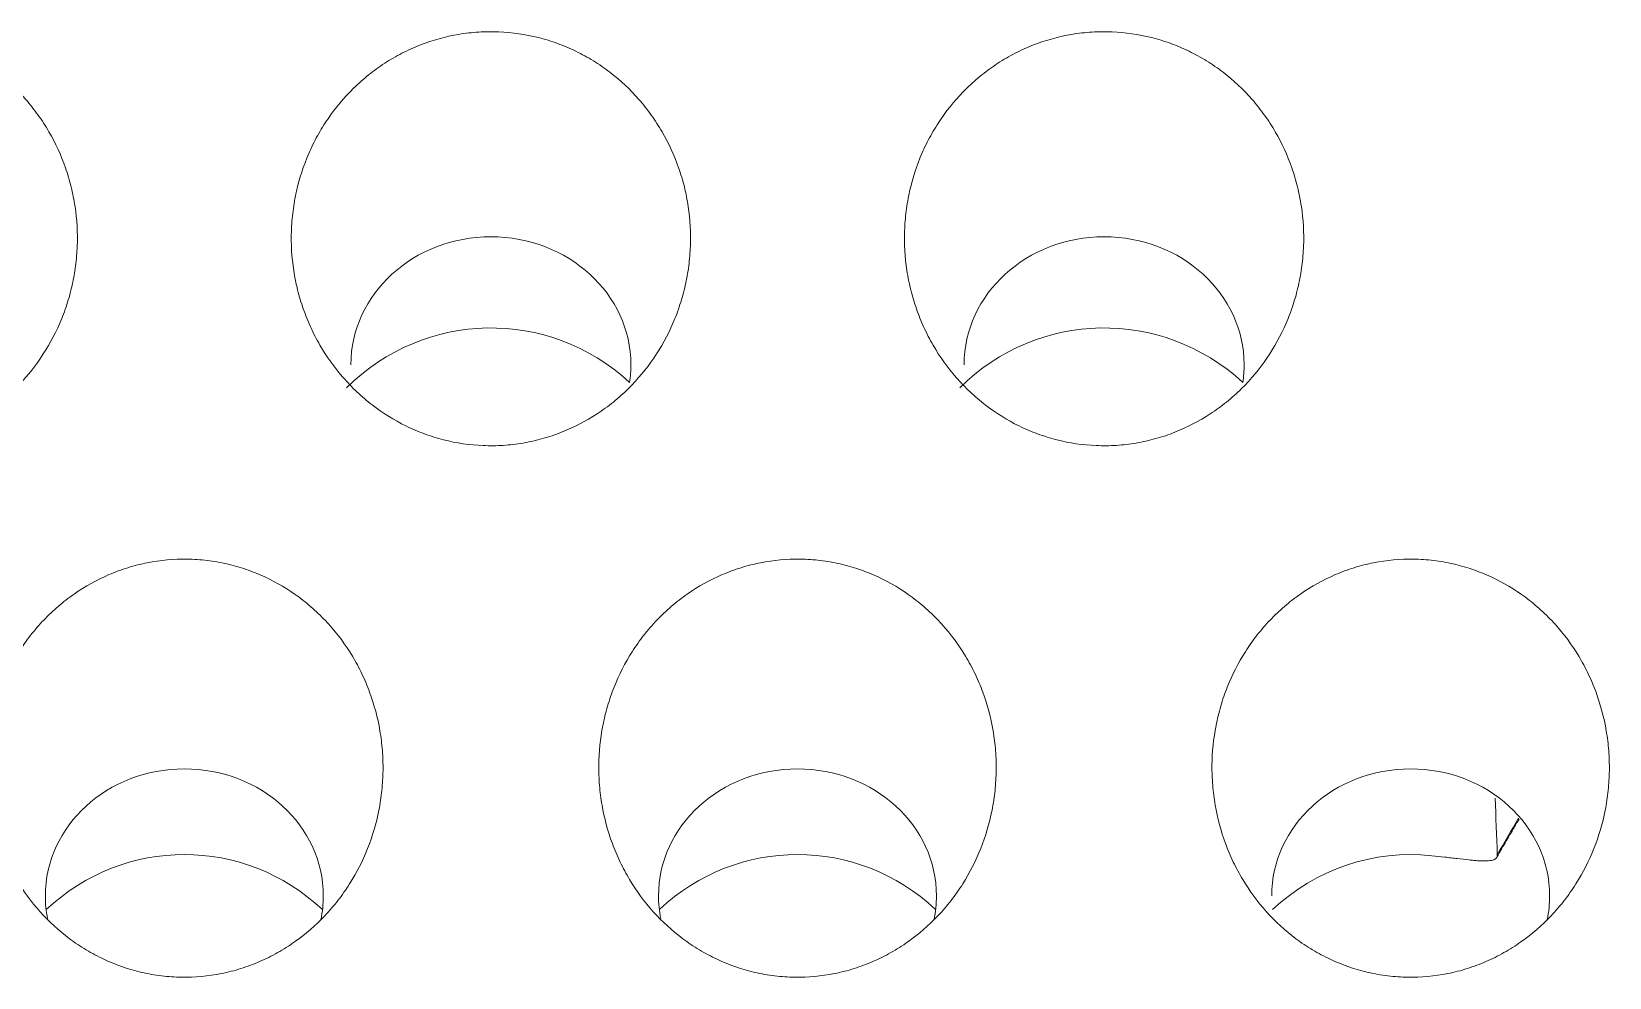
# Model space of a CAD drawing. Header units: millimetres. Extents: x 70151 to 230897, y 35202 to 113211.
# Drawn here: x 179196.4 to 179204.09, y 69171.96 to 69176.57 of the extents above; entities that cross this region are included whole.
import ezdxf

# ---------------------------------------------------------------- set-up
doc = ezdxf.new("R2010")
doc.units = ezdxf.units.MM
doc.header["$LTSCALE"] = 50
doc.layers.add('2-con', color=2, linetype='Continuous')
doc.layers.add('mark-B', color=2, linetype='Continuous', lineweight=20)

# ---------------------------------------------------------------- blocks, each defined once
blk = doc.blocks.new('무풍1WAY 대형')
at = {"layer": 'mark-B'}
for centre, major_axis, ratio, start_param, end_param in [((-548.2026, -412.9117), (-0.6772, 0), 0.913545, 6.094003, 6.283185), ((-545.215, -412.9117), (-0.6772, 0), 0.913545, 6.094003, 6.283185), ((-545.215, -412.9117), (-0.6772, 0), 0.913545, 3.141593, 3.320275), ((-542.2275, -412.9117), (-0.6772, 0), 0.913545, 6.094003, 6.283185), ((-542.2275, -412.9117), (-0.6772, 0), 0.913545, 3.141593, 3.320275), ((-548.2026, -412.9117), (-0.6772, 0), 0.913545, 0, 3.141592), ((-548.2026, -412.0844), (0, -1.0288), 0.971746, 6.179836, 7.022098), ((-545.215, -412.9117), (-0.6772, 0), 0.913545, 0, 3.141592), ((-545.215, -412.0844), (0, -1.0288), 0.971746, 5.54491, 7.021458), ((-542.2275, -412.9117), (-0.6772, 0), 0.913545, 0, 3.141592), ((-542.2275, -412.0844), (0, -1.0288), 0.971746, 5.544811, 7.021556), ((-546.7088, -415.499), (-0.6822, 0), 0.913545, 6.145052, 6.283185), ((-546.7088, -414.6333), (0, -1.0449), 0.971746, 5.555022, 7.048749), ((-543.7212, -415.499), (-0.6822, 0), 0.913545, 6.145148, 6.283185), ((-543.7212, -414.6333), (0, -1.0449), 0.971746, 5.555123, 7.048754), ((-546.7088, -415.499), (-0.6822, 0), 0.913545, 0, 3.141589), ((-543.7212, -415.499), (-0.6822, 0), 0.913545, 0, 3.141589)]:
    blk.add_ellipse(centre, major_axis=major_axis, ratio=ratio, start_param=start_param, end_param=end_param, dxfattribs=at)
for points, knots in [([(-549.0076, -412.9702), (-548.99, -412.9425), (-548.9712, -412.9157), (-548.931, -412.8639), (-548.9096, -412.8389), (-548.8423, -412.7679), (-548.7933, -412.7253), (-548.7267, -412.6784), (-548.7131, -412.6693), (-548.6854, -412.6518), (-548.6713, -412.6434), (-548.6285, -412.6193), (-548.5701, -412.5904), (-548.494, -412.562), (-548.447, -412.5485), (-548.4153, -412.5404), (-548.3992, -412.5367), (-548.3187, -412.5205), (-548.254, -412.5147), (-548.1565, -412.5161), (-548.1239, -412.5183), (-548.075, -412.5243), (-548.0587, -412.5267), (-548.0265, -412.5324), (-548.0106, -412.5357), (-547.9314, -412.5541), (-547.8702, -412.5753), (-547.7962, -412.6099), (-547.7815, -412.6173), (-547.7525, -412.6327), (-547.7383, -412.6408), (-547.6963, -412.666), (-547.6694, -412.6841), (-547.5917, -412.7422), (-547.5438, -412.7859), (-547.4561, -412.8836), (-547.4178, -412.9359), (-547.3679, -413.019), (-547.3449, -413.0617), (-547.3248, -413.1063), (-547.3121, -413.1363), (-547.3061, -413.1516), (-547.2778, -413.2281), (-547.2611, -413.2906), (-547.2446, -413.3861), (-547.2405, -413.4182), (-547.2353, -413.4831), (-547.2341, -413.5159), (-547.2352, -413.6134), (-547.2418, -413.6777), (-547.2604, -413.773), (-547.268, -413.8046), (-547.2864, -413.8674), (-547.297, -413.8982), (-547.3329, -413.9885), (-547.3623, -414.0462), (-547.4147, -414.1286), (-547.4337, -414.1555), (-547.4738, -414.2068), (-547.5162, -414.2559), (-547.5749, -414.3117), (-547.6128, -414.3427), (-547.6386, -414.3628), (-547.6519, -414.3726), (-547.7189, -414.4194), (-547.7756, -414.451), (-547.8503, -414.483), (-547.8655, -414.489), (-547.8962, -414.5003), (-547.9117, -414.5056), (-547.9588, -414.5202), (-547.9904, -414.5282), (-548.086, -414.5472), (-548.1507, -414.5531), (-548.2329, -414.5519), (-548.2493, -414.5512), (-548.2819, -414.549), (-548.2982, -414.5474), (-548.3466, -414.5416), (-548.4105, -414.5304), (-548.473, -414.5125), (-548.5193, -414.4966), (-548.5348, -414.4909), (-548.5652, -414.4787), (-548.5802, -414.4722), (-548.6541, -414.4379), (-548.7097, -414.4048), (-548.7748, -414.3565), (-548.7877, -414.3465), (-548.8129, -414.3258), (-548.8253, -414.315), (-548.8616, -414.282), (-548.8845, -414.2589), (-548.9496, -414.1868), (-548.988, -414.1349), (-549.0298, -414.0653), (-549.0379, -414.0511), (-549.0534, -414.0223), (-549.0608, -414.0077), (-549.0819, -413.9637), (-549.0944, -413.9339), (-549.1279, -413.843), (-549.1445, -413.7806), (-549.1582, -413.7003), (-549.1606, -413.6841), (-549.1646, -413.6517), (-549.1663, -413.6355), (-549.17, -413.587), (-549.172, -413.5224), (-549.1683, -413.4579), (-549.1616, -413.3935), (-549.1567, -413.3613), (-549.1377, -413.265), (-549.1194, -413.203), (-549.0719, -413.0833), (-549.0426, -413.0256), (-549.0076, -412.9702)], [0, 0, 0, 0, 0.015625, 0.015625, 0.03125, 0.03125, 0.0625, 0.0625, 0.070312, 0.070312, 0.078125, 0.078125, 0.09375, 0.109375, 0.117187, 0.117187, 0.125, 0.125, 0.15625, 0.15625, 0.171875, 0.171875, 0.179687, 0.179687, 0.1875, 0.1875, 0.21875, 0.21875, 0.226562, 0.226562, 0.234375, 0.234375, 0.25, 0.25, 0.28125, 0.28125, 0.3125, 0.3125, 0.328125, 0.335937, 0.335937, 0.34375, 0.34375, 0.375, 0.375, 0.390625, 0.390625, 0.40625, 0.40625, 0.4375, 0.4375, 0.453125, 0.453125, 0.46875, 0.46875, 0.5, 0.5, 0.515625, 0.515625, 0.53125, 0.546875, 0.554687, 0.554687, 0.5625, 0.5625, 0.59375, 0.59375, 0.601562, 0.601562, 0.609375, 0.609375, 0.625, 0.625, 0.65625, 0.65625, 0.664062, 0.664062, 0.671875, 0.671875, 0.6875, 0.703125, 0.703125, 0.710937, 0.710937, 0.71875, 0.71875, 0.75, 0.75, 0.757812, 0.757812, 0.765625, 0.765625, 0.78125, 0.78125, 0.8125, 0.8125, 0.820312, 0.820312, 0.828125, 0.828125, 0.84375, 0.84375, 0.875, 0.875, 0.882812, 0.882812, 0.890625, 0.890625, 0.90625, 0.921875, 0.921875, 0.9375, 0.9375, 0.96875, 0.96875, 1, 1, 1, 1]), ([(-546.02, -412.9702), (-546.0025, -412.9425), (-545.9836, -412.9157), (-545.9435, -412.8639), (-545.922, -412.8389), (-545.8547, -412.7679), (-545.8057, -412.7253), (-545.7392, -412.6784), (-545.7256, -412.6693), (-545.6979, -412.6518), (-545.6837, -412.6434), (-545.6409, -412.6193), (-545.5826, -412.5904), (-545.5065, -412.562), (-545.4594, -412.5485), (-545.4277, -412.5404), (-545.4117, -412.5367), (-545.3312, -412.5205), (-545.2664, -412.5147), (-545.169, -412.5161), (-545.1364, -412.5183), (-545.0874, -412.5243), (-545.0712, -412.5267), (-545.039, -412.5324), (-545.023, -412.5357), (-544.9439, -412.5541), (-544.8826, -412.5753), (-544.8086, -412.6099), (-544.7939, -412.6173), (-544.7649, -412.6327), (-544.7507, -412.6408), (-544.7088, -412.666), (-544.6819, -412.6841), (-544.6042, -412.7422), (-544.5563, -412.7859), (-544.4686, -412.8836), (-544.4302, -412.9359), (-544.3804, -413.019), (-544.3574, -413.0617), (-544.3373, -413.1063), (-544.3246, -413.1363), (-544.3185, -413.1516), (-544.2903, -413.2281), (-544.2736, -413.2906), (-544.257, -413.3861), (-544.253, -413.4182), (-544.2477, -413.4831), (-544.2466, -413.5159), (-544.2477, -413.6134), (-544.2542, -413.6777), (-544.2728, -413.773), (-544.2805, -413.8046), (-544.2989, -413.8674), (-544.3095, -413.8982), (-544.3454, -413.9885), (-544.3747, -414.0462), (-544.4272, -414.1286), (-544.4462, -414.1555), (-544.4863, -414.2068), (-544.5287, -414.2559), (-544.5874, -414.3117), (-544.6252, -414.3427), (-544.6511, -414.3628), (-544.6643, -414.3726), (-544.7314, -414.4194), (-544.7881, -414.451), (-544.8628, -414.483), (-544.8779, -414.489), (-544.9086, -414.5003), (-544.9242, -414.5056), (-544.9712, -414.5202), (-545.0029, -414.5282), (-545.0985, -414.5472), (-545.1632, -414.5531), (-545.2453, -414.5519), (-545.2618, -414.5512), (-545.2944, -414.549), (-545.3106, -414.5474), (-545.359, -414.5416), (-545.4229, -414.5304), (-545.4854, -414.5125), (-545.5318, -414.4966), (-545.5472, -414.4909), (-545.5777, -414.4787), (-545.5927, -414.4722), (-545.6666, -414.4379), (-545.7221, -414.4048), (-545.7873, -414.3565), (-545.8001, -414.3465), (-545.8253, -414.3258), (-545.8377, -414.315), (-545.8741, -414.282), (-545.897, -414.2589), (-545.962, -414.1868), (-546.0004, -414.1349), (-546.0423, -414.0653), (-546.0503, -414.0511), (-546.0658, -414.0223), (-546.0732, -414.0077), (-546.0943, -413.9637), (-546.1069, -413.9339), (-546.1403, -413.843), (-546.157, -413.7806), (-546.1707, -413.7003), (-546.1731, -413.6841), (-546.1771, -413.6517), (-546.1787, -413.6355), (-546.1825, -413.587), (-546.1845, -413.5224), (-546.1807, -413.4579), (-546.174, -413.3935), (-546.1692, -413.3613), (-546.1501, -413.265), (-546.1318, -413.203), (-546.0843, -413.0833), (-546.0551, -413.0256), (-546.02, -412.9702)], [0, 0, 0, 0, 0.015625, 0.015625, 0.03125, 0.03125, 0.0625, 0.0625, 0.070312, 0.070312, 0.078125, 0.078125, 0.09375, 0.109375, 0.117187, 0.117187, 0.125, 0.125, 0.15625, 0.15625, 0.171875, 0.171875, 0.179687, 0.179687, 0.1875, 0.1875, 0.21875, 0.21875, 0.226562, 0.226562, 0.234375, 0.234375, 0.25, 0.25, 0.28125, 0.28125, 0.3125, 0.3125, 0.328125, 0.335937, 0.335937, 0.34375, 0.34375, 0.375, 0.375, 0.390625, 0.390625, 0.40625, 0.40625, 0.4375, 0.4375, 0.453125, 0.453125, 0.46875, 0.46875, 0.5, 0.5, 0.515625, 0.515625, 0.53125, 0.546875, 0.554687, 0.554687, 0.5625, 0.5625, 0.59375, 0.59375, 0.601562, 0.601562, 0.609375, 0.609375, 0.625, 0.625, 0.65625, 0.65625, 0.664062, 0.664062, 0.671875, 0.671875, 0.6875, 0.703125, 0.703125, 0.710937, 0.710937, 0.71875, 0.71875, 0.75, 0.75, 0.757812, 0.757812, 0.765625, 0.765625, 0.78125, 0.78125, 0.8125, 0.8125, 0.820312, 0.820312, 0.828125, 0.828125, 0.84375, 0.84375, 0.875, 0.875, 0.882813, 0.882813, 0.890625, 0.890625, 0.90625, 0.921875, 0.921875, 0.9375, 0.9375, 0.96875, 0.96875, 1, 1, 1, 1]), ([(-543.0325, -412.9702), (-543.0149, -412.9425), (-542.9961, -412.9157), (-542.9559, -412.8639), (-542.9345, -412.8389), (-542.8672, -412.7679), (-542.8182, -412.7253), (-542.7516, -412.6784), (-542.7381, -412.6693), (-542.7103, -412.6518), (-542.6962, -412.6434), (-542.6534, -412.6193), (-542.595, -412.5904), (-542.519, -412.562), (-542.4719, -412.5485), (-542.4402, -412.5404), (-542.4241, -412.5367), (-542.3436, -412.5205), (-542.2789, -412.5147), (-542.1814, -412.5161), (-542.1488, -412.5183), (-542.0999, -412.5243), (-542.0836, -412.5267), (-542.0514, -412.5324), (-542.0355, -412.5357), (-541.9563, -412.5541), (-541.8951, -412.5753), (-541.8211, -412.6099), (-541.8064, -412.6173), (-541.7774, -412.6327), (-541.7632, -412.6408), (-541.7212, -412.666), (-541.6943, -412.6841), (-541.6166, -412.7422), (-541.5687, -412.7859), (-541.481, -412.8836), (-541.4427, -412.9359), (-541.3928, -413.019), (-541.3698, -413.0617), (-541.3498, -413.1063), (-541.337, -413.1363), (-541.331, -413.1516), (-541.3027, -413.2281), (-541.286, -413.2906), (-541.2695, -413.3861), (-541.2654, -413.4182), (-541.2602, -413.4831), (-541.259, -413.5159), (-541.2601, -413.6134), (-541.2667, -413.6777), (-541.2853, -413.773), (-541.2929, -413.8046), (-541.3113, -413.8674), (-541.3219, -413.8982), (-541.3578, -413.9885), (-541.3872, -414.0462), (-541.4397, -414.1286), (-541.4586, -414.1555), (-541.4987, -414.2068), (-541.5411, -414.2559), (-541.5998, -414.3117), (-541.6377, -414.3427), (-541.6635, -414.3628), (-541.6768, -414.3726), (-541.7438, -414.4194), (-541.8005, -414.451), (-541.8752, -414.483), (-541.8904, -414.489), (-541.9211, -414.5003), (-541.9366, -414.5056), (-541.9837, -414.5202), (-542.0153, -414.5282), (-542.1109, -414.5472), (-542.1756, -414.5531), (-542.2578, -414.5519), (-542.2742, -414.5512), (-542.3068, -414.549), (-542.3231, -414.5474), (-542.3715, -414.5416), (-542.4354, -414.5304), (-542.4979, -414.5125), (-542.5443, -414.4966), (-542.5597, -414.4909), (-542.5901, -414.4787), (-542.6051, -414.4722), (-542.679, -414.4379), (-542.7346, -414.4048), (-542.7997, -414.3565), (-542.8126, -414.3465), (-542.8378, -414.3258), (-542.8502, -414.315), (-542.8865, -414.282), (-542.9095, -414.2589), (-542.9745, -414.1868), (-543.0129, -414.1349), (-543.0547, -414.0653), (-543.0628, -414.0511), (-543.0783, -414.0223), (-543.0857, -414.0077), (-543.1068, -413.9637), (-543.1193, -413.9339), (-543.1528, -413.843), (-543.1695, -413.7806), (-543.1831, -413.7003), (-543.1855, -413.6841), (-543.1895, -413.6517), (-543.1912, -413.6355), (-543.1949, -413.587), (-543.197, -413.5224), (-543.1932, -413.4579), (-543.1865, -413.3935), (-543.1816, -413.3613), (-543.1626, -413.265), (-543.1443, -413.203), (-543.0968, -413.0833), (-543.0676, -413.0256), (-543.0325, -412.9702)], [0, 0, 0, 0, 0.015625, 0.015625, 0.03125, 0.03125, 0.0625, 0.0625, 0.070313, 0.070313, 0.078125, 0.078125, 0.09375, 0.109375, 0.117188, 0.117188, 0.125, 0.125, 0.15625, 0.15625, 0.171875, 0.171875, 0.179688, 0.179688, 0.1875, 0.1875, 0.21875, 0.21875, 0.226563, 0.226563, 0.234375, 0.234375, 0.25, 0.25, 0.28125, 0.28125, 0.3125, 0.3125, 0.328125, 0.335938, 0.335938, 0.34375, 0.34375, 0.375, 0.375, 0.390625, 0.390625, 0.40625, 0.40625, 0.4375, 0.4375, 0.453125, 0.453125, 0.46875, 0.46875, 0.5, 0.5, 0.515625, 0.515625, 0.53125, 0.546875, 0.554688, 0.554688, 0.5625, 0.5625, 0.59375, 0.59375, 0.601562, 0.601562, 0.609375, 0.609375, 0.625, 0.625, 0.65625, 0.65625, 0.664062, 0.664062, 0.671875, 0.671875, 0.6875, 0.703125, 0.703125, 0.710938, 0.710938, 0.71875, 0.71875, 0.75, 0.75, 0.757813, 0.757813, 0.765625, 0.765625, 0.78125, 0.78125, 0.8125, 0.8125, 0.820313, 0.820313, 0.828125, 0.828125, 0.84375, 0.84375, 0.875, 0.875, 0.882813, 0.882813, 0.890625, 0.890625, 0.90625, 0.921875, 0.921875, 0.9375, 0.9375, 0.96875, 0.96875, 1, 1, 1, 1]), ([(-548.3057, -413.1077), (-548.3271, -413.1054), (-548.3481, -413.1031), (-548.3792, -413.0994), (-548.3895, -413.0982), (-548.4099, -413.0958), (-548.4199, -413.0946), (-548.4491, -413.0911), (-548.4676, -413.0889), (-548.494, -413.0862), (-548.5025, -413.0853), (-548.5187, -413.0839), (-548.5341, -413.0827), (-548.5481, -413.0821), (-548.5612, -413.0818), (-548.5675, -413.0819), (-548.5846, -413.0826), (-548.5942, -413.0839), (-548.6058, -413.0873), (-548.6092, -413.0887), (-548.615, -413.0919), (-548.6174, -413.0938), (-548.623, -413.1001), (-548.6248, -413.1054), (-548.6246, -413.1117)], [0, 0, 0, 0, 0.125, 0.125, 0.1875, 0.1875, 0.25, 0.25, 0.375, 0.375, 0.4375, 0.4375, 0.5, 0.5625, 0.5625, 0.625, 0.625, 0.75, 0.75, 0.8125, 0.8125, 0.875, 0.875, 1, 1, 1, 1]), ([(-547.3784, -415.3828), (-547.3551, -415.3598), (-547.3307, -415.338), (-547.2925, -415.3071), (-547.2795, -415.2971), (-547.253, -415.2778), (-547.2396, -415.2686), (-547.1715, -415.224), (-547.114, -415.1942), (-547.0382, -415.1643), (-547.0229, -415.1586), (-546.9918, -415.1482), (-546.9761, -415.1434), (-546.9289, -415.1302), (-546.8655, -415.116), (-546.7849, -415.1066), (-546.736, -415.1047), (-546.7033, -415.1043), (-546.6868, -415.1046), (-546.605, -415.1079), (-546.5408, -415.1174), (-546.4465, -415.1414), (-546.4154, -415.1511), (-546.3693, -415.1681), (-546.354, -415.1742), (-546.324, -415.187), (-546.3092, -415.1938), (-546.2364, -415.2295), (-546.1815, -415.2637), (-546.1172, -415.3133), (-546.1046, -415.3236), (-546.0797, -415.3448), (-546.0675, -415.3558), (-546.032, -415.3893), (-546.0095, -415.4127), (-545.946, -415.4856), (-545.9084, -415.5381), (-545.8676, -415.6085), (-545.8598, -415.6228), (-545.8448, -415.6517), (-545.8377, -415.6663), (-545.8174, -415.7104), (-545.7934, -415.7702), (-545.7749, -415.8318), (-545.7593, -415.8945), (-545.753, -415.9263), (-545.7383, -416.0229), (-545.7346, -416.0872), (-545.7379, -416.1836), (-545.7405, -416.2157), (-545.7487, -416.2799), (-545.7543, -416.3121), (-545.7756, -416.4069), (-545.7955, -416.4681), (-545.8339, -416.557), (-545.8482, -416.5861), (-545.8797, -416.6432), (-545.8968, -416.6708), (-545.9515, -416.7508), (-545.9929, -416.8003), (-546.0511, -416.8572), (-546.0631, -416.8684), (-546.0875, -416.89), (-546.1, -416.9005), (-546.138, -416.931), (-546.1905, -416.9688), (-546.2606, -417.0095), (-546.3047, -417.0307), (-546.3346, -417.0442), (-546.3497, -417.0505), (-546.4257, -417.0802), (-546.4882, -417.0974), (-546.5684, -417.1109), (-546.5845, -417.1132), (-546.617, -417.1169), (-546.6334, -417.1184), (-546.6825, -417.1214), (-546.715, -417.1218), (-546.8123, -417.1178), (-546.8765, -417.1085), (-546.956, -417.0884), (-546.9718, -417.084), (-547.003, -417.0744), (-547.0184, -417.0692), (-547.0641, -417.0525), (-547.1237, -417.0272), (-547.1804, -416.996), (-547.2358, -416.9619), (-547.2629, -416.9432), (-547.3403, -416.8838), (-547.3873, -416.8397), (-547.4511, -416.7669), (-547.4712, -416.7415), (-547.4997, -416.7018), (-547.5089, -416.6883), (-547.5265, -416.661), (-547.535, -416.6472), (-547.5754, -416.5774), (-547.6022, -416.519), (-547.6288, -416.4428), (-547.6338, -416.4274), (-547.643, -416.3963), (-547.6473, -416.3806), (-547.659, -416.3333), (-547.6652, -416.3016), (-547.6795, -416.2061), (-547.6831, -416.142), (-547.6795, -416.0449), (-547.6768, -416.0123), (-547.6684, -415.9481), (-547.6571, -415.8846), (-547.64, -415.8225), (-547.62, -415.7612), (-547.6085, -415.7308), (-547.5695, -415.641), (-547.5384, -415.5846), (-547.4661, -415.4785), (-547.425, -415.4289), (-547.3784, -415.3828)], [0, 0, 0, 0, 0.015625, 0.015625, 0.023438, 0.023438, 0.03125, 0.03125, 0.0625, 0.0625, 0.070313, 0.070313, 0.078125, 0.078125, 0.09375, 0.109375, 0.117188, 0.117188, 0.125, 0.125, 0.15625, 0.15625, 0.171875, 0.171875, 0.179688, 0.179688, 0.1875, 0.1875, 0.21875, 0.21875, 0.226563, 0.226563, 0.234375, 0.234375, 0.25, 0.25, 0.28125, 0.28125, 0.289063, 0.289063, 0.296875, 0.296875, 0.3125, 0.328125, 0.328125, 0.34375, 0.34375, 0.375, 0.375, 0.390625, 0.390625, 0.40625, 0.40625, 0.4375, 0.4375, 0.453125, 0.453125, 0.46875, 0.46875, 0.5, 0.5, 0.507813, 0.507813, 0.515625, 0.515625, 0.53125, 0.546875, 0.554688, 0.554688, 0.5625, 0.5625, 0.59375, 0.59375, 0.601563, 0.601563, 0.609375, 0.609375, 0.625, 0.625, 0.65625, 0.65625, 0.664063, 0.664063, 0.671875, 0.671875, 0.6875, 0.703125, 0.703125, 0.71875, 0.71875, 0.75, 0.75, 0.765625, 0.765625, 0.773438, 0.773438, 0.78125, 0.78125, 0.8125, 0.8125, 0.820313, 0.820313, 0.828125, 0.828125, 0.84375, 0.84375, 0.875, 0.875, 0.890625, 0.890625, 0.90625, 0.921875, 0.921875, 0.9375, 0.9375, 0.96875, 0.96875, 1, 1, 1, 1]), ([(-544.3908, -415.3828), (-544.3675, -415.3598), (-544.3431, -415.338), (-544.305, -415.3071), (-544.2919, -415.2971), (-544.2655, -415.2778), (-544.2521, -415.2686), (-544.184, -415.224), (-544.1265, -415.1942), (-544.0507, -415.1643), (-544.0353, -415.1586), (-544.0042, -415.1482), (-543.9885, -415.1434), (-543.9414, -415.1302), (-543.8779, -415.116), (-543.7974, -415.1066), (-543.7485, -415.1047), (-543.7158, -415.1043), (-543.6993, -415.1046), (-543.6174, -415.1079), (-543.5533, -415.1174), (-543.459, -415.1414), (-543.4279, -415.1511), (-543.3817, -415.1681), (-543.3665, -415.1742), (-543.3365, -415.187), (-543.3217, -415.1938), (-543.2488, -415.2295), (-543.194, -415.2637), (-543.1297, -415.3133), (-543.117, -415.3236), (-543.0922, -415.3448), (-543.0799, -415.3558), (-543.0444, -415.3893), (-543.022, -415.4127), (-542.9584, -415.4856), (-542.9209, -415.5381), (-542.8801, -415.6085), (-542.8722, -415.6228), (-542.8572, -415.6517), (-542.8501, -415.6663), (-542.8299, -415.7104), (-542.8058, -415.7702), (-542.7874, -415.8318), (-542.7718, -415.8945), (-542.7654, -415.9263), (-542.7507, -416.0229), (-542.747, -416.0872), (-542.7503, -416.1836), (-542.7529, -416.2157), (-542.7611, -416.2799), (-542.7668, -416.3121), (-542.788, -416.4069), (-542.8079, -416.4681), (-542.8464, -416.557), (-542.8607, -416.5861), (-542.8922, -416.6432), (-542.9092, -416.6708), (-542.964, -416.7508), (-543.0054, -416.8003), (-543.0636, -416.8572), (-543.0755, -416.8684), (-543.1, -416.89), (-543.1124, -416.9005), (-543.1504, -416.931), (-543.2029, -416.9688), (-543.273, -417.0095), (-543.3171, -417.0307), (-543.347, -417.0442), (-543.3622, -417.0505), (-543.4382, -417.0802), (-543.5006, -417.0974), (-543.5808, -417.1109), (-543.597, -417.1132), (-543.6295, -417.1169), (-543.6459, -417.1184), (-543.6949, -417.1214), (-543.7275, -417.1218), (-543.8247, -417.1178), (-543.8889, -417.1085), (-543.9684, -417.0884), (-543.9843, -417.084), (-544.0155, -417.0744), (-544.0309, -417.0692), (-544.0766, -417.0525), (-544.1361, -417.0272), (-544.1929, -416.996), (-544.2482, -416.9619), (-544.2753, -416.9432), (-544.3528, -416.8838), (-544.3998, -416.8397), (-544.4635, -416.7669), (-544.4837, -416.7415), (-544.5122, -416.7018), (-544.5214, -416.6883), (-544.539, -416.661), (-544.5474, -416.6472), (-544.5879, -416.5774), (-544.6147, -416.519), (-544.6413, -416.4428), (-544.6463, -416.4274), (-544.6555, -416.3963), (-544.6598, -416.3806), (-544.6714, -416.3333), (-544.6777, -416.3016), (-544.6919, -416.2061), (-544.6955, -416.142), (-544.692, -416.0449), (-544.6892, -416.0123), (-544.6808, -415.9481), (-544.6695, -415.8846), (-544.6524, -415.8225), (-544.6324, -415.7612), (-544.6209, -415.7308), (-544.582, -415.641), (-544.5509, -415.5846), (-544.4786, -415.4785), (-544.4374, -415.4289), (-544.3908, -415.3828)], [0, 0, 0, 0, 0.015625, 0.015625, 0.023437, 0.023437, 0.03125, 0.03125, 0.0625, 0.0625, 0.070312, 0.070312, 0.078125, 0.078125, 0.09375, 0.109375, 0.117187, 0.117187, 0.125, 0.125, 0.15625, 0.15625, 0.171875, 0.171875, 0.179687, 0.179687, 0.1875, 0.1875, 0.21875, 0.21875, 0.226562, 0.226562, 0.234375, 0.234375, 0.25, 0.25, 0.28125, 0.28125, 0.289062, 0.289062, 0.296875, 0.296875, 0.3125, 0.328125, 0.328125, 0.34375, 0.34375, 0.375, 0.375, 0.390625, 0.390625, 0.40625, 0.40625, 0.4375, 0.4375, 0.453125, 0.453125, 0.46875, 0.46875, 0.5, 0.5, 0.507812, 0.507812, 0.515625, 0.515625, 0.53125, 0.546875, 0.554687, 0.554687, 0.5625, 0.5625, 0.59375, 0.59375, 0.601562, 0.601562, 0.609375, 0.609375, 0.625, 0.625, 0.65625, 0.65625, 0.664062, 0.664062, 0.671875, 0.671875, 0.6875, 0.703125, 0.703125, 0.71875, 0.71875, 0.75, 0.75, 0.765625, 0.765625, 0.773437, 0.773437, 0.78125, 0.78125, 0.8125, 0.8125, 0.820312, 0.820312, 0.828125, 0.828125, 0.84375, 0.84375, 0.875, 0.875, 0.890625, 0.890625, 0.90625, 0.921875, 0.921875, 0.9375, 0.9375, 0.96875, 0.96875, 1, 1, 1, 1]), ([(-541.4033, -415.3828), (-541.38, -415.3598), (-541.3556, -415.338), (-541.3174, -415.3071), (-541.3044, -415.2971), (-541.2779, -415.2778), (-541.2645, -415.2686), (-541.1964, -415.224), (-541.1389, -415.1942), (-541.0632, -415.1643), (-541.0478, -415.1586), (-541.0167, -415.1482), (-541.001, -415.1434), (-540.9538, -415.1302), (-540.8904, -415.116), (-540.8098, -415.1066), (-540.7609, -415.1047), (-540.7282, -415.1043), (-540.7117, -415.1046), (-540.6299, -415.1079), (-540.5657, -415.1174), (-540.4714, -415.1414), (-540.4403, -415.1511), (-540.3942, -415.1681), (-540.3789, -415.1742), (-540.3489, -415.187), (-540.3341, -415.1938), (-540.2613, -415.2295), (-540.2065, -415.2637), (-540.1421, -415.3133), (-540.1295, -415.3236), (-540.1046, -415.3448), (-540.0924, -415.3558), (-540.0569, -415.3893), (-540.0344, -415.4127), (-539.9709, -415.4856), (-539.9333, -415.5381), (-539.8925, -415.6085), (-539.8847, -415.6228), (-539.8697, -415.6517), (-539.8626, -415.6663), (-539.8423, -415.7104), (-539.8183, -415.7702), (-539.7998, -415.8318), (-539.7842, -415.8945), (-539.7779, -415.9263), (-539.7632, -416.0229), (-539.7595, -416.0872), (-539.7628, -416.1836), (-539.7654, -416.2157), (-539.7736, -416.2799), (-539.7792, -416.3121), (-539.8005, -416.4069), (-539.8204, -416.4681), (-539.8588, -416.557), (-539.8731, -416.5861), (-539.9046, -416.6432), (-539.9217, -416.6708), (-539.9764, -416.7508), (-540.0178, -416.8003), (-540.076, -416.8572), (-540.088, -416.8684), (-540.1124, -416.89), (-540.1249, -416.9005), (-540.1629, -416.931), (-540.2154, -416.9688), (-540.2855, -417.0095), (-540.3296, -417.0307), (-540.3595, -417.0442), (-540.3746, -417.0505), (-540.4506, -417.0802), (-540.5131, -417.0974), (-540.5933, -417.1109), (-540.6094, -417.1132), (-540.6419, -417.1169), (-540.6583, -417.1184), (-540.7074, -417.1214), (-540.74, -417.1218), (-540.8372, -417.1178), (-540.9014, -417.1085), (-540.9809, -417.0884), (-540.9967, -417.084), (-541.0279, -417.0744), (-541.0433, -417.0692), (-541.089, -417.0525), (-541.1486, -417.0272), (-541.2053, -416.996), (-541.2607, -416.9619), (-541.2878, -416.9432), (-541.3652, -416.8838), (-541.4122, -416.8397), (-541.476, -416.7669), (-541.4961, -416.7415), (-541.5246, -416.7018), (-541.5338, -416.6883), (-541.5514, -416.661), (-541.5599, -416.6472), (-541.6004, -416.5774), (-541.6271, -416.519), (-541.6537, -416.4428), (-541.6587, -416.4274), (-541.6679, -416.3963), (-541.6722, -416.3806), (-541.6839, -416.3333), (-541.6901, -416.3016), (-541.7044, -416.2061), (-541.708, -416.142), (-541.7044, -416.0449), (-541.7017, -416.0123), (-541.6933, -415.9481), (-541.682, -415.8846), (-541.6649, -415.8225), (-541.6449, -415.7612), (-541.6334, -415.7308), (-541.5944, -415.641), (-541.5633, -415.5846), (-541.491, -415.4785), (-541.4499, -415.4289), (-541.4033, -415.3828)], [0, 0, 0, 0, 0.015625, 0.015625, 0.023437, 0.023437, 0.03125, 0.03125, 0.0625, 0.0625, 0.070312, 0.070312, 0.078125, 0.078125, 0.09375, 0.109375, 0.117187, 0.117187, 0.125, 0.125, 0.15625, 0.15625, 0.171875, 0.171875, 0.179687, 0.179687, 0.1875, 0.1875, 0.21875, 0.21875, 0.226562, 0.226562, 0.234375, 0.234375, 0.25, 0.25, 0.28125, 0.28125, 0.289062, 0.289062, 0.296875, 0.296875, 0.3125, 0.328125, 0.328125, 0.34375, 0.34375, 0.375, 0.375, 0.390625, 0.390625, 0.40625, 0.40625, 0.4375, 0.4375, 0.453125, 0.453125, 0.46875, 0.46875, 0.5, 0.5, 0.507812, 0.507812, 0.515625, 0.515625, 0.53125, 0.546875, 0.554687, 0.554687, 0.5625, 0.5625, 0.59375, 0.59375, 0.601562, 0.601562, 0.609375, 0.609375, 0.625, 0.625, 0.65625, 0.65625, 0.664062, 0.664062, 0.671875, 0.671875, 0.6875, 0.703125, 0.703125, 0.71875, 0.71875, 0.75, 0.75, 0.765625, 0.765625, 0.773437, 0.773437, 0.78125, 0.78125, 0.8125, 0.8125, 0.820312, 0.820312, 0.828125, 0.828125, 0.84375, 0.84375, 0.875, 0.875, 0.890625, 0.890625, 0.90625, 0.921875, 0.921875, 0.9375, 0.9375, 0.96875, 0.96875, 1, 1, 1, 1])]:
    blk.add_open_spline(points, degree=3, knots=knots, dxfattribs=at)
for points, degree in [([(-548.6216, -413.0991), (-548.7308, -413.2863)], 1), ([(-548.6246, -413.1117), (-548.6592, -413.1711), (-548.6938, -413.2305), (-548.7284, -413.2898)], 3), ([(-548.614, -413.3884), (-548.6178, -413.2965), (-548.6213, -413.2042), (-548.6246, -413.1117)], 3)]:
    blk.add_open_spline(points, degree=degree, dxfattribs=at)
blk = doc.blocks.new('dpdjzjs')
at = {"layer": 'mark-B', "rotation": 180}
blk.add_blockref('무풍1WAY 대형', (178654.9147, 88751.491), dxfattribs=at)

msp = doc.modelspace()

# ---------------------------------------------------------------- block references
at = {"layer": '2-con'}
msp.add_blockref('dpdjzjs', (0, -19992.0434), dxfattribs=at)

doc.saveas('drawing.dxf')
